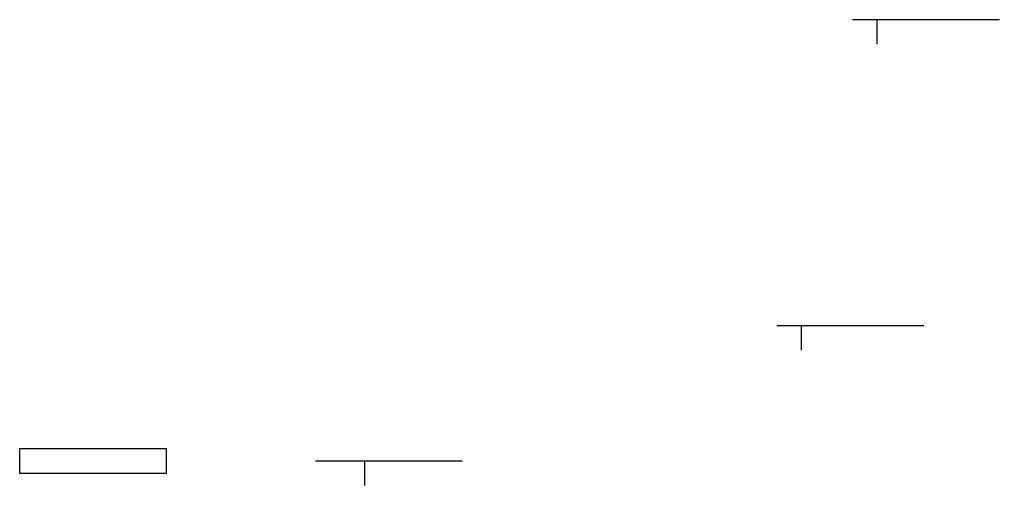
# Model space of a CAD drawing. Header units: millimetres. Extents: x 12.5 to 88.4, y -32.8 to 29.8.
# Drawn here: x 80.42 to 88.42, y 26.04 to 29.84 of the extents above; entities that cross this region are included whole.
import ezdxf

# ---------------------------------------------------------------- set-up
doc = ezdxf.new("R2010")
doc.units = ezdxf.units.MM
doc.header["$MEASUREMENT"] = 0
doc.layers.add('Ajutătoare', color=10, linetype='Continuous')
doc.layers.add('Electrică_1', color=210, linetype='Continuous')

# ---------------------------------------------------------------- blocks, each defined once
blk = doc.blocks.new('A$C7b231894')
at = {"layer": 'Ajutătoare'}
for p, q in [((5.00558, 24.53512, -0.2), (6.20558, 24.53512, -0.2)), ((5.00558, 24.53512, -0.2), (5.00558, 24.53512, -1)), ((6.20558, 24.53512, -0.2), (6.20558, 24.53512, -1)), ((4.3879, 22.03731, -0.2), (5.5879, 22.03731, -0.2)), ((4.3879, 22.03731, -0.2), (4.3879, 22.03731, -1)), ((5.5879, 22.03731, -0.2), (5.5879, 22.03731, -1)), ((0.61978, 20.93089, 0.6), (1.81978, 20.93089, 0.6)), ((0.61978, 20.93089, 0.6), (0.61978, 20.93089, -0.2)), ((1.81978, 20.93089, 0.6), (1.81978, 20.93089, -0.2))]:
    blk.add_line(p, q, dxfattribs=at)
at = {"layer": 'Ajutătoare', "extrusion": (-1, 0, 0)}
for p, q in [((5.00558, 24.53512, -0.6), (6.20558, 24.53512, -0.6)), ((4.3879, 22.03731, -0.6), (5.5879, 22.03731, -0.6)), ((0.61978, 20.93089, 0.2), (1.81978, 20.93089, 0.2))]:
    blk.add_line(p, q, dxfattribs=at)
at = {"layer": 'Electrică_1', "extrusion": (-1, 0, 0)}
for p, q in [((5.20558, 24.53512, -0.6), (5.20558, 24.33512, -0.6)), ((4.5879, 22.03731, -0.6), (4.5879, 21.83731, -0.6)), ((1.01978, 20.93089, 0.2), (1.01978, 20.73089, 0.2))]:
    blk.add_line(p, q, dxfattribs=at)
at = {"layer": 'Electrică_1'}
for p, q in [((-0.59527, 21.03089, -0.2), (-1.79527, 21.03089, -0.2)), ((-1.79527, 21.03089, -0.2), (-1.79527, 20.83089, -0.2)), ((-0.59527, 20.83089, -0.2), (-0.59527, 21.03089, -0.2)), ((-1.79527, 20.83089, -0.2), (-0.59527, 20.83089, -0.2))]:
    blk.add_line(p, q, dxfattribs=at)

msp = doc.modelspace()

# ---------------------------------------------------------------- block references
msp.add_blockref('A$C7b231894', (82.2164, 5.3091))

doc.saveas('drawing.dxf')
